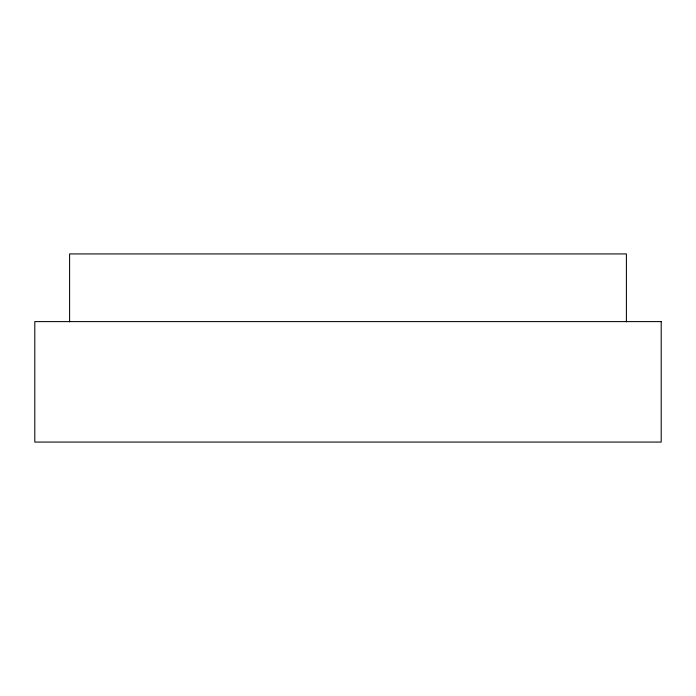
<?xml version="1.0" encoding="UTF-8"?>
<svg xmlns="http://www.w3.org/2000/svg" width="696" height="696" viewBox="0 0 696 696"><rect width="100%" height="100%" fill="white"/><g stroke="black" fill="none" stroke-linecap="round" stroke-linejoin="round"><path stroke-width="1.04" d="M626.4 321.83L626.4 253.927L69.6 253.927L69.6 321.83M661.2 321.604L34.8 321.604L34.8 442.073L661.2 442.073L661.2 321.604"/></g></svg>
